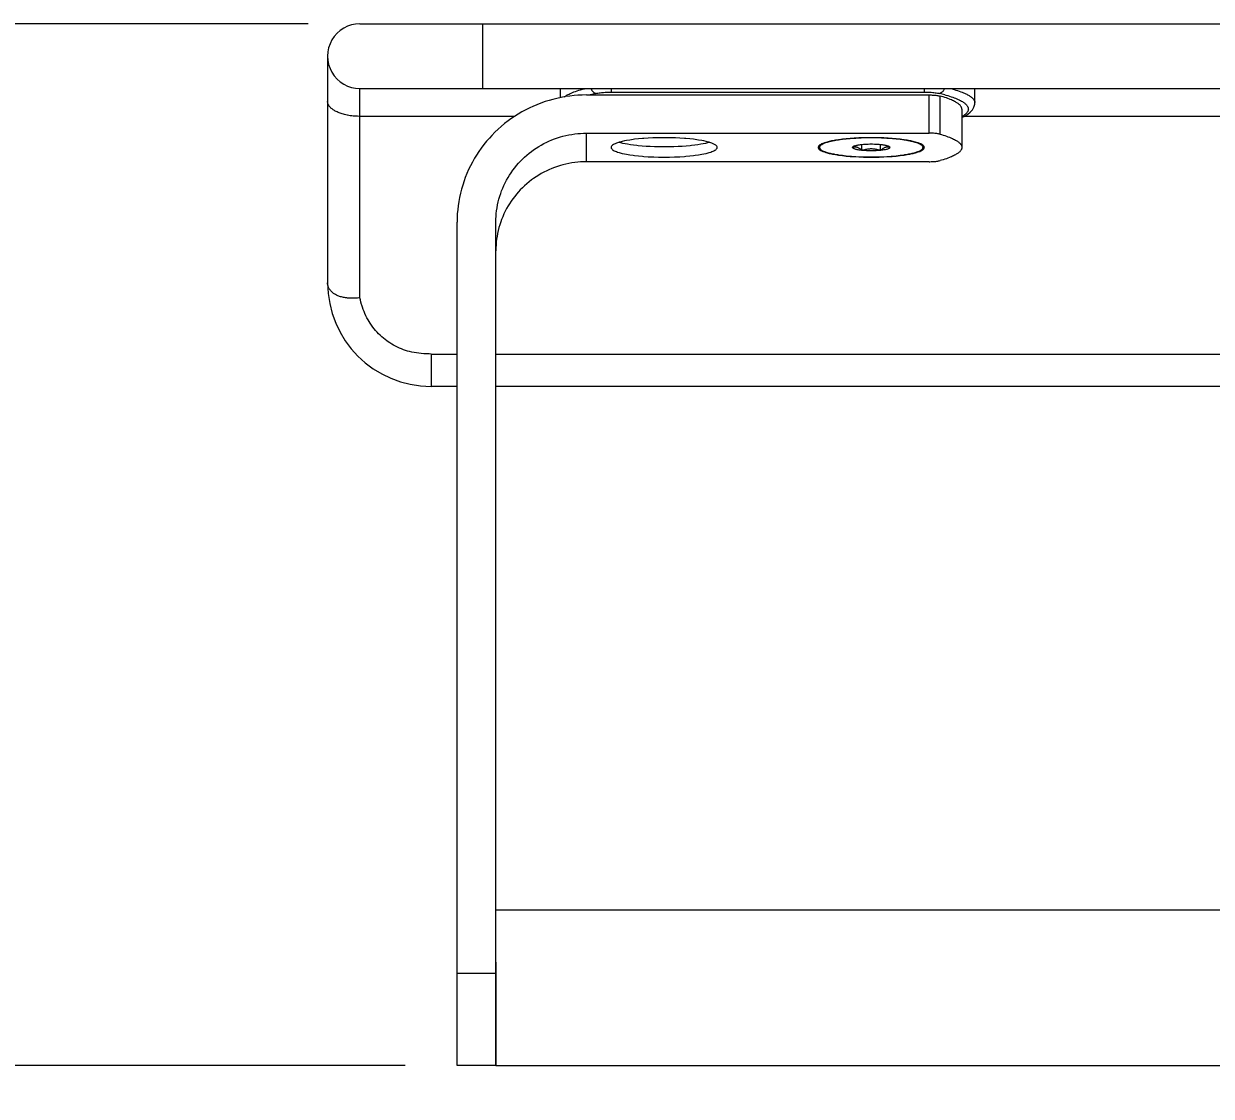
# Model space of a CAD drawing. Extents: x 16296680691 to 16296681342, y -37409619635 to -37409619158.
# Drawn here: x 16296680815.6 to 16296680907.4, y -37409619539.2 to -37409619456.4 of the extents above; entities that cross this region are included whole.
import ezdxf

# ---------------------------------------------------------------- set-up
doc = ezdxf.new("R2010")
doc.units = 0
doc.header["$LTSCALE"] = 10
doc.header["$MEASUREMENT"] = 0
doc.header["$PDMODE"] = 3
doc.header["$PDSIZE"] = -10
doc.layers.get('0').update_dxf_attribs({"linetype": 'CONTINUOUS'})
doc.layers.get('DEFPOINTS').update_dxf_attribs({"linetype": 'CONTINUOUS'})
doc.layers.add('02___PRT_ALL_AXES', color=7, linetype='CONTINUOUS')
doc.styles.add('Daelim Dimension', font='NanumGothic.ttf')
doc.dimstyles.new('DEFAULT', dxfattribs={"dimscale": 2, "dimtxt": 2, "dimasz": 2, "dimexe": 0, "dimexo": 2, "dimgap": 1, "dimtad": 1, "dimdec": 1, "dimzin": 9, "dimdsep": 46, "dimtxsty": 'Daelim Dimension', "dimcen": 0.5, "dimclrd": 252, "dimclre": 252, "dimclrt": 3, "dimadec": 1, "dimazin": 0, "dimtfac": 1, "dimtdec": 1, "dimtix": 1, "dimtmove": 0, "dimatfit": 3, "dimfxl": 0, "dimtolj": 1, "dimtzin": 1, "dimlwd": 9, "dimlwe": 9, "dimarcsym": 0})

# ---------------------------------------------------------------- blocks, each defined once
blk = doc.blocks.new('*D2')
at = {"color": 5, "lineweight": 9}
for p, q in [((16296680837.6206, -37409619456.351547), (16296680808.3442, -37409619456.351547)), ((16296680808.3442, -37409619460.351547), (16296680808.3442, -37409619532.77993)), ((16296680845.1206, -37409619536.77993), (16296680808.3442, -37409619536.77993))]:
    blk.add_line(p, q, dxfattribs=at)
at = {"color": 5}
for points in [[(16296680807.67753, -37409619460.351547), (16296680809.01087, -37409619460.351547), (16296680808.3442, -37409619456.351547)], [(16296680807.67753, -37409619532.77993), (16296680809.01087, -37409619532.77993), (16296680808.3442, -37409619536.77993)]]:
    blk.add_solid(points, dxfattribs=at)
at = {"layer": 'DEFPOINTS', "color": 0}
for p in [(16296680841.6206, -37409619456.351547), (16296680808.3442, -37409619536.77993), (16296680849.1206, -37409619536.77993)]:
    blk.add_point(p, dxfattribs=at)
at = {"color": 7, "insert": (16296680800.643181, -37409619496.565727), "char_height": 10, "attachment_point": 5, "rotation": 90, "style": 'Daelim Dimension'}
blk.add_mtext('\\A1;80.4', dxfattribs=at)
blk = doc.blocks.new('*D3')
at = {"color": 5, "lineweight": 9}
for p, q in [((16296680849.1206, -37409619540.779907), (16296680849.1206, -37409619564.841339)), ((16296680989.12056, -37409619540.779907), (16296680989.12056, -37409619564.841339)), ((16296680853.1206, -37409619564.841339), (16296680985.12056, -37409619564.841339))]:
    blk.add_line(p, q, dxfattribs=at)
at = {"color": 5}
for points in [[(16296680853.1206, -37409619564.174667), (16296680853.1206, -37409619565.508003), (16296680849.1206, -37409619564.841339)], [(16296680985.12056, -37409619564.174667), (16296680985.12056, -37409619565.508003), (16296680989.12056, -37409619564.841339)]]:
    blk.add_solid(points, dxfattribs=at)
at = {"layer": 'DEFPOINTS', "color": 0}
for p in [(16296680849.1206, -37409619536.779907), (16296680989.12056, -37409619536.779907), (16296680989.12056, -37409619564.841339)]:
    blk.add_point(p, dxfattribs=at)
at = {"color": 7, "insert": (16296680919.120581, -37409619557.433617), "char_height": 10, "attachment_point": 5, "style": 'Daelim Dimension'}
blk.add_mtext('\\A1;140', dxfattribs=at)

msp = doc.modelspace()

# ---------------------------------------------------------------- linework, layer by layer
at = {"color": 7, "lineweight": 5}
for points in [[(16296680859.121, -37409619461.851), (16296680858.784, -37409619461.856), (16296680858.446, -37409619461.873), (16296680858.172, -37409619461.895), (16296680857.836, -37409619461.932), (16296680857.501, -37409619461.98), (16296680857.17, -37409619462.039), (16296680856.84, -37409619462.11), (16296680856.513, -37409619462.191), (16296680856.246, -37409619462.265), (16296680855.925, -37409619462.366), (16296680855.607, -37409619462.477), (16296680855.294, -37409619462.599), (16296680854.985, -37409619462.731), (16296680854.733, -37409619462.848), (16296680854.432, -37409619462.998), (16296680854.137, -37409619463.158), (16296680853.848, -37409619463.328), (16296680853.565, -37409619463.507), (16296680853.288, -37409619463.696), (16296680853.062, -37409619463.86), (16296680852.798, -37409619464.065), (16296680852.54, -37409619464.279), (16296680852.291, -37409619464.5), (16296680852.05, -37409619464.73), (16296680851.816, -37409619464.967), (16296680851.625, -37409619465.174), (16296680851.406, -37409619465.425), (16296680851.197, -37409619465.684), (16296680850.997, -37409619465.949), (16296680850.806, -37409619466.219), (16296680850.624, -37409619466.496), (16296680850.477, -37409619466.738), (16296680850.313, -37409619467.026), (16296680850.159, -37409619467.319), (16296680850.015, -37409619467.617), (16296680849.882, -37409619467.919), (16296680849.759, -37409619468.225), (16296680849.661, -37409619468.493), (16296680849.558, -37409619468.806), (16296680849.465, -37409619469.123), (16296680849.383, -37409619469.442), (16296680849.313, -37409619469.763), (16296680849.253, -37409619470.086), (16296680849.204, -37409619470.412), (16296680849.171, -37409619470.695), (16296680849.143, -37409619471.024), (16296680849.126, -37409619471.353), (16296680849.121, -37409619471.681)], [(16296680859.121, -37409619461.851), (16296680885.604, -37409619461.851)], [(16296680885.604, -37409619464.8), (16296680885.604, -37409619461.851)], [(16296680885.604, -37409619461.851), (16296680885.657, -37409619461.851), (16296680885.741, -37409619461.852), (16296680885.825, -37409619461.855), (16296680885.908, -37409619461.859), (16296680885.992, -37409619461.865), (16296680886.075, -37409619461.872), (16296680886.101, -37409619461.875), (16296680886.183, -37409619461.884), (16296680886.255, -37409619461.894), (16296680886.32, -37409619461.905), (16296680886.379, -37409619461.918), (16296680886.435, -37409619461.932)], [(16296680886.435, -37409619464.881), (16296680886.435, -37409619461.932)], [(16296680888.121, -37409619462.952), (16296680888.119, -37409619462.924), (16296680888.116, -37409619462.895), (16296680888.109, -37409619462.866), (16296680888.101, -37409619462.836), (16296680888.093, -37409619462.817), (16296680888.081, -37409619462.788), (16296680888.065, -37409619462.758), (16296680888.046, -37409619462.728), (16296680888.025, -37409619462.698), (16296680888.012, -37409619462.682), (16296680887.985, -37409619462.65), (16296680887.954, -37409619462.618), (16296680887.92, -37409619462.586), (16296680887.882, -37409619462.553), (16296680887.833, -37409619462.515), (16296680887.785, -37409619462.48), (16296680887.732, -37409619462.445), (16296680887.69, -37409619462.419), (16296680887.625, -37409619462.381), (16296680887.556, -37409619462.343), (16296680887.482, -37409619462.306), (16296680887.403, -37409619462.269), (16296680887.318, -37409619462.231), (16296680887.226, -37409619462.193), (16296680887.16, -37409619462.167), (16296680887.048, -37409619462.125), (16296680886.93, -37409619462.083), (16296680886.807, -37409619462.042), (16296680886.676, -37409619462.002), (16296680886.538, -37409619461.961), (16296680886.435, -37409619461.932)], [(16296680888.121, -37409619462.952), (16296680888.121, -37409619465.901)], [(16296680852.121, -37409619471.681), (16296680852.125, -37409619471.451), (16296680852.136, -37409619471.221), (16296680852.156, -37409619470.991), (16296680852.179, -37409619470.793), (16296680852.213, -37409619470.565), (16296680852.255, -37409619470.338), (16296680852.305, -37409619470.114), (16296680852.362, -37409619469.89), (16296680852.427, -37409619469.669), (16296680852.499, -37409619469.449), (16296680852.567, -37409619469.262), (16296680852.653, -37409619469.047), (16296680852.747, -37409619468.836), (16296680852.847, -37409619468.628), (16296680852.955, -37409619468.423), (16296680853.07, -37409619468.221), (16296680853.173, -37409619468.052), (16296680853.3, -37409619467.858), (16296680853.434, -37409619467.668), (16296680853.574, -37409619467.483), (16296680853.721, -37409619467.302), (16296680853.874, -37409619467.126), (16296680854.007, -37409619466.981), (16296680854.171, -37409619466.815), (16296680854.34, -37409619466.655), (16296680854.514, -37409619466.499), (16296680854.694, -37409619466.35), (16296680854.88, -37409619466.206), (16296680855.038, -37409619466.091), (16296680855.232, -37409619465.959), (16296680855.43, -37409619465.834), (16296680855.632, -37409619465.715), (16296680855.839, -37409619465.603), (16296680856.049, -37409619465.497), (16296680856.225, -37409619465.416), (16296680856.442, -37409619465.323), (16296680856.661, -37409619465.238), (16296680856.883, -37409619465.161), (16296680857.108, -37409619465.09), (16296680857.295, -37409619465.038), (16296680857.524, -37409619464.981), (16296680857.755, -37409619464.932), (16296680857.987, -37409619464.89), (16296680858.221, -37409619464.857), (16296680858.457, -37409619464.831), (16296680858.649, -37409619464.815), (16296680858.885, -37409619464.804), (16296680859.121, -37409619464.8)], [(16296680859.121, -37409619467.002), (16296680859.121, -37409619464.8)], [(16296680859.121, -37409619464.8), (16296680885.604, -37409619464.8)], [(16296680886.435, -37409619464.881), (16296680886.379, -37409619464.867), (16296680886.32, -37409619464.854), (16296680886.255, -37409619464.843), (16296680886.183, -37409619464.833), (16296680886.101, -37409619464.824), (16296680886.075, -37409619464.821), (16296680886.022, -37409619464.817), (16296680885.938, -37409619464.81), (16296680885.855, -37409619464.806), (16296680885.771, -37409619464.802), (16296680885.688, -37409619464.8), (16296680885.604, -37409619464.8)], [(16296680886.435, -37409619464.881), (16296680886.538, -37409619464.91), (16296680886.676, -37409619464.951), (16296680886.807, -37409619464.991), (16296680886.93, -37409619465.032), (16296680887.048, -37409619465.074), (16296680887.16, -37409619465.116), (16296680887.226, -37409619465.142), (16296680887.318, -37409619465.18), (16296680887.403, -37409619465.218), (16296680887.482, -37409619465.255), (16296680887.556, -37409619465.292), (16296680887.625, -37409619465.33), (16296680887.69, -37409619465.368), (16296680887.732, -37409619465.394), (16296680887.785, -37409619465.429), (16296680887.833, -37409619465.464), (16296680887.878, -37409619465.499), (16296680887.92, -37409619465.535), (16296680887.954, -37409619465.567), (16296680887.985, -37409619465.599), (16296680888.012, -37409619465.631), (16296680888.025, -37409619465.647), (16296680888.046, -37409619465.677), (16296680888.065, -37409619465.707), (16296680888.081, -37409619465.737), (16296680888.093, -37409619465.766), (16296680888.101, -37409619465.785), (16296680888.109, -37409619465.815), (16296680888.116, -37409619465.844), (16296680888.119, -37409619465.873), (16296680888.121, -37409619465.901)], [(16296680868.615, -37409619465.508), (16296680868.469, -37409619465.548), (16296680868.312, -37409619465.587), (16296680868.139, -37409619465.624), (16296680867.961, -37409619465.657), (16296680867.732, -37409619465.694), (16296680867.489, -37409619465.728), (16296680867.228, -37409619465.76), (16296680867.123, -37409619465.771), (16296680866.824, -37409619465.799), (16296680866.516, -37409619465.822), (16296680866.2, -37409619465.841), (16296680865.872, -37409619465.854), (16296680865.532, -37409619465.863), (16296680865.179, -37409619465.866), (16296680865.121, -37409619465.867), (16296680865.062, -37409619465.866), (16296680864.709, -37409619465.863), (16296680864.369, -37409619465.854), (16296680864.042, -37409619465.841), (16296680863.725, -37409619465.822), (16296680863.417, -37409619465.799), (16296680863.119, -37409619465.771), (16296680863.013, -37409619465.76), (16296680862.752, -37409619465.728), (16296680862.509, -37409619465.694), (16296680862.281, -37409619465.657), (16296680862.103, -37409619465.624), (16296680861.929, -37409619465.587), (16296680861.772, -37409619465.548), (16296680861.626, -37409619465.508)], [(16296680877.121, -37409619465.901), (16296680877.121, -37409619465.739)], [(16296680879.677, -37409619465.901), (16296680879.682, -37409619465.879), (16296680879.697, -37409619465.857), (16296680879.711, -37409619465.843), (16296680879.734, -37409619465.827), (16296680879.755, -37409619465.815)], [(16296680879.677, -37409619465.901), (16296680879.693, -37409619465.887), (16296680879.708, -37409619465.874), (16296680879.73, -37409619465.856), (16296680879.751, -37409619465.839), (16296680879.773, -37409619465.822)], [(16296680880.399, -37409619466.13), (16296680880.357, -37409619466.094), (16296680880.31, -37409619466.056), (16296680880.262, -37409619466.021), (16296680880.22, -37409619465.993), (16296680880.192, -37409619465.975), (16296680880.152, -37409619465.953), (16296680880.113, -37409619465.934), (16296680880.075, -37409619465.919), (16296680880.038, -37409619465.906), (16296680880.021, -37409619465.9), (16296680879.984, -37409619465.891), (16296680879.947, -37409619465.884), (16296680879.909, -37409619465.879), (16296680879.871, -37409619465.877), (16296680879.856, -37409619465.877), (16296680879.817, -37409619465.878), (16296680879.776, -37409619465.882), (16296680879.735, -37409619465.888), (16296680879.691, -37409619465.897), (16296680879.677, -37409619465.901)], [(16296680880.399, -37409619466.13), (16296680880.32, -37409619466.121), (16296680880.242, -37409619466.111), (16296680880.177, -37409619466.101), (16296680880.1, -37409619466.088), (16296680880.044, -37409619466.077), (16296680879.975, -37409619466.062), (16296680879.922, -37409619466.048), (16296680879.871, -37409619466.033), (16296680879.824, -37409619466.017), (16296680879.787, -37409619466.002), (16296680879.774, -37409619465.996), (16296680879.748, -37409619465.983), (16296680879.726, -37409619465.969), (16296680879.705, -37409619465.952), (16296680879.69, -37409619465.935), (16296680879.68, -37409619465.918), (16296680879.677, -37409619465.901)], [(16296680879.755, -37409619465.815), (16296680879.77, -37409619465.807), (16296680879.789, -37409619465.798), (16296680879.804, -37409619465.792), (16296680879.818, -37409619465.787)], [(16296680879.825, -37409619465.784), (16296680879.784, -37409619465.813)], [(16296680879.825, -37409619465.784), (16296680879.869, -37409619465.769), (16296680879.919, -37409619465.754), (16296680879.933, -37409619465.75), (16296680879.952, -37409619465.745), (16296680880.009, -37409619465.732), (16296680880.066, -37409619465.72), (16296680880.107, -37409619465.712), (16296680880.165, -37409619465.702), (16296680880.223, -37409619465.693), (16296680880.282, -37409619465.685), (16296680880.341, -37409619465.678), (16296680880.399, -37409619465.671)], [(16296680880.399, -37409619465.671), (16296680880.514, -37409619465.66), (16296680880.634, -37409619465.651), (16296680880.747, -37409619465.645), (16296680880.881, -37409619465.639), (16296680881.018, -37409619465.636), (16296680881.121, -37409619465.636), (16296680881.224, -37409619465.636), (16296680881.36, -37409619465.639), (16296680881.494, -37409619465.645), (16296680881.607, -37409619465.651), (16296680881.728, -37409619465.66), (16296680881.842, -37409619465.671)], [(16296680880.399, -37409619466.13), (16296680880.399, -37409619465.671)], [(16296680881.842, -37409619466.13), (16296680881.816, -37409619466.123), (16296680881.728, -37409619466.1), (16296680881.644, -37409619466.08), (16296680881.563, -37409619466.063), (16296680881.485, -37409619466.05), (16296680881.418, -37409619466.04), (16296680881.342, -37409619466.031), (16296680881.267, -37409619466.025), (16296680881.193, -37409619466.021), (16296680881.121, -37409619466.02), (16296680881.048, -37409619466.021), (16296680880.974, -37409619466.025), (16296680880.899, -37409619466.031), (16296680880.823, -37409619466.04), (16296680880.756, -37409619466.05), (16296680880.678, -37409619466.063), (16296680880.597, -37409619466.08), (16296680880.513, -37409619466.1), (16296680880.426, -37409619466.123), (16296680880.399, -37409619466.13)], [(16296680881.842, -37409619466.13), (16296680881.728, -37409619466.141), (16296680881.607, -37409619466.15), (16296680881.494, -37409619466.156), (16296680881.36, -37409619466.162), (16296680881.224, -37409619466.165), (16296680881.121, -37409619466.165), (16296680881.018, -37409619466.165), (16296680880.881, -37409619466.162), (16296680880.747, -37409619466.156), (16296680880.634, -37409619466.15), (16296680880.514, -37409619466.141), (16296680880.399, -37409619466.13)], [(16296680881.842, -37409619466.13), (16296680881.842, -37409619465.671)], [(16296680881.842, -37409619465.671), (16296680881.902, -37409619465.678), (16296680881.96, -37409619465.685), (16296680882.018, -37409619465.693), (16296680882.059, -37409619465.699), (16296680882.117, -37409619465.709), (16296680882.175, -37409619465.72), (16296680882.194, -37409619465.724), (16296680882.252, -37409619465.736), (16296680882.308, -37409619465.75), (16296680882.323, -37409619465.754), (16296680882.372, -37409619465.769), (16296680882.416, -37409619465.784)], [(16296680882.564, -37409619465.901), (16296680882.55, -37409619465.897), (16296680882.507, -37409619465.888), (16296680882.465, -37409619465.882), (16296680882.424, -37409619465.878), (16296680882.385, -37409619465.877), (16296680882.371, -37409619465.877), (16296680882.332, -37409619465.879), (16296680882.295, -37409619465.884), (16296680882.257, -37409619465.891), (16296680882.22, -37409619465.9), (16296680882.203, -37409619465.906), (16296680882.166, -37409619465.919), (16296680882.128, -37409619465.934), (16296680882.089, -37409619465.953), (16296680882.05, -37409619465.975), (16296680882.021, -37409619465.993), (16296680881.979, -37409619466.021), (16296680881.935, -37409619466.053), (16296680881.884, -37409619466.094), (16296680881.842, -37409619466.13)], [(16296680882.564, -37409619465.901), (16296680882.561, -37409619465.918), (16296680882.552, -37409619465.935), (16296680882.536, -37409619465.952), (16296680882.521, -37409619465.964), (16296680882.493, -37409619465.983), (16296680882.468, -37409619465.996), (16296680882.454, -37409619466.002), (16296680882.417, -37409619466.017), (16296680882.375, -37409619466.031), (16296680882.319, -37409619466.048), (16296680882.266, -37409619466.062), (16296680882.197, -37409619466.077), (16296680882.141, -37409619466.088), (16296680882.077, -37409619466.099), (16296680881.999, -37409619466.111), (16296680881.92, -37409619466.121), (16296680881.842, -37409619466.13)], [(16296680882.457, -37409619465.813), (16296680882.416, -37409619465.784)], [(16296680882.416, -37409619465.784), (16296680882.436, -37409619465.791), (16296680882.452, -37409619465.798), (16296680882.466, -37409619465.805), (16296680882.48, -37409619465.811)], [(16296680882.457, -37409619465.813), (16296680882.473, -37409619465.825), (16296680882.49, -37409619465.839), (16296680882.512, -37409619465.856), (16296680882.533, -37409619465.874), (16296680882.554, -37409619465.891)], [(16296680882.486, -37409619465.815), (16296680882.5, -37409619465.823), (16296680882.52, -37409619465.836), (16296680882.536, -37409619465.849), (16296680882.553, -37409619465.868), (16296680882.563, -37409619465.89)], [(16296680885.121, -37409619465.901), (16296680885.121, -37409619465.739)], [(16296680888.121, -37409619465.901), (16296680888.119, -37409619465.929), (16296680888.116, -37409619465.957), (16296680888.109, -37409619465.987), (16296680888.101, -37409619466.016), (16296680888.093, -37409619466.036), (16296680888.081, -37409619466.065), (16296680888.065, -37409619466.094), (16296680888.046, -37409619466.124), (16296680888.025, -37409619466.154), (16296680888.012, -37409619466.17), (16296680887.985, -37409619466.202), (16296680887.954, -37409619466.234), (16296680887.92, -37409619466.266), (16296680887.882, -37409619466.299), (16296680887.833, -37409619466.337), (16296680887.785, -37409619466.372), (16296680887.732, -37409619466.407), (16296680887.69, -37409619466.433), (16296680887.625, -37409619466.471), (16296680887.556, -37409619466.509), (16296680887.482, -37409619466.546), (16296680887.403, -37409619466.584), (16296680887.318, -37409619466.621), (16296680887.226, -37409619466.66), (16296680887.16, -37409619466.685), (16296680887.048, -37409619466.727), (16296680886.93, -37409619466.769), (16296680886.807, -37409619466.81), (16296680886.676, -37409619466.851), (16296680886.538, -37409619466.891), (16296680886.435, -37409619466.92)], [(16296680859.121, -37409619467.002), (16296680858.885, -37409619467.006), (16296680858.649, -37409619467.017), (16296680858.457, -37409619467.033), (16296680858.221, -37409619467.059), (16296680857.987, -37409619467.092), (16296680857.755, -37409619467.134), (16296680857.524, -37409619467.183), (16296680857.295, -37409619467.24), (16296680857.108, -37409619467.292), (16296680856.883, -37409619467.363), (16296680856.661, -37409619467.44), (16296680856.442, -37409619467.525), (16296680856.225, -37409619467.618), (16296680856.049, -37409619467.699), (16296680855.839, -37409619467.805), (16296680855.632, -37409619467.917), (16296680855.43, -37409619468.036), (16296680855.232, -37409619468.161), (16296680855.038, -37409619468.293), (16296680854.88, -37409619468.408), (16296680854.694, -37409619468.552), (16296680854.514, -37409619468.701), (16296680854.34, -37409619468.856), (16296680854.171, -37409619469.017), (16296680854.007, -37409619469.183), (16296680853.874, -37409619469.328), (16296680853.721, -37409619469.504), (16296680853.574, -37409619469.685), (16296680853.434, -37409619469.87), (16296680853.3, -37409619470.06), (16296680853.173, -37409619470.254), (16296680853.07, -37409619470.423), (16296680852.955, -37409619470.624), (16296680852.847, -37409619470.83), (16296680852.747, -37409619471.038), (16296680852.653, -37409619471.249), (16296680852.567, -37409619471.464), (16296680852.499, -37409619471.651), (16296680852.427, -37409619471.87), (16296680852.362, -37409619472.092), (16296680852.305, -37409619472.316), (16296680852.255, -37409619472.54), (16296680852.213, -37409619472.767), (16296680852.179, -37409619472.995), (16296680852.156, -37409619473.193), (16296680852.136, -37409619473.423), (16296680852.125, -37409619473.653), (16296680852.121, -37409619473.883)], [(16296680885.604, -37409619467.002), (16296680859.121, -37409619467.002)], [(16296680885.604, -37409619467.002), (16296680885.657, -37409619467.001), (16296680885.741, -37409619467), (16296680885.825, -37409619466.997), (16296680885.908, -37409619466.993), (16296680885.992, -37409619466.987), (16296680886.075, -37409619466.98), (16296680886.101, -37409619466.977), (16296680886.183, -37409619466.968), (16296680886.255, -37409619466.958), (16296680886.32, -37409619466.947), (16296680886.379, -37409619466.934), (16296680886.435, -37409619466.92)], [(16296680849.121, -37409619536.78), (16296680849.121, -37409619471.681)], [(16296680852.121, -37409619536.78), (16296680852.121, -37409619471.681)], [(16296680852.121, -37409619529.679), (16296680849.121, -37409619529.679)], [(16296680852.121, -37409619536.78), (16296680849.121, -37409619536.78)]]:
    msp.add_lwpolyline(points, dxfattribs=at)
at = {"layer": '02___PRT_ALL_AXES', "color": 7, "lineweight": 5}
for points in [[(16296680841.621, -37409619456.352), (16296680841.289, -37409619456.374), (16296680840.968, -37409619456.438), (16296680840.661, -37409619456.543), (16296680840.371, -37409619456.686), (16296680840.101, -37409619456.866), (16296680839.857, -37409619457.08), (16296680839.64, -37409619457.326), (16296680839.456, -37409619457.602)], [(16296680841.621, -37409619456.352), (16296680996.621, -37409619456.352)], [(16296680851.121, -37409619461.352), (16296680851.121, -37409619456.352)], [(16296680839.456, -37409619457.602), (16296680839.309, -37409619457.899), (16296680839.204, -37409619458.21), (16296680839.142, -37409619458.529), (16296680839.121, -37409619458.852), (16296680839.142, -37409619459.175), (16296680839.204, -37409619459.493), (16296680839.309, -37409619459.804), (16296680839.456, -37409619460.102)], [(16296680839.121, -37409619458.852), (16296680839.121, -37409619476.352)], [(16296680839.456, -37409619460.102), (16296680839.64, -37409619460.377), (16296680839.857, -37409619460.623), (16296680840.101, -37409619460.837), (16296680840.371, -37409619461.017), (16296680840.661, -37409619461.16), (16296680840.968, -37409619461.265), (16296680841.289, -37409619461.33), (16296680841.621, -37409619461.352)], [(16296680841.621, -37409619477.508), (16296680841.621, -37409619461.352)], [(16296680841.621, -37409619461.352), (16296680996.621, -37409619461.352)], [(16296680857.121, -37409619462.051), (16296680857.121, -37409619461.352)], [(16296680857.408, -37409619462), (16296680857.461, -37409619461.962), (16296680857.517, -37409619461.924), (16296680857.576, -37409619461.887), (16296680857.639, -37409619461.851), (16296680857.706, -37409619461.814), (16296680857.779, -37409619461.778), (16296680857.858, -37409619461.741), (16296680857.944, -37409619461.703), (16296680858.041, -37409619461.663), (16296680858.155, -37409619461.619), (16296680858.273, -37409619461.576), (16296680858.395, -37409619461.533), (16296680858.524, -37409619461.491), (16296680858.659, -37409619461.45), (16296680858.802, -37409619461.408), (16296680858.956, -37409619461.366), (16296680859.012, -37409619461.351)], [(16296680859.48, -37409619461.352), (16296680859.492, -37409619461.39), (16296680859.506, -37409619461.427), (16296680859.521, -37409619461.462), (16296680859.539, -37409619461.496), (16296680859.558, -37409619461.528), (16296680859.579, -37409619461.558), (16296680859.601, -37409619461.585), (16296680859.625, -37409619461.611), (16296680859.661, -37409619461.644), (16296680859.687, -37409619461.665), (16296680859.715, -37409619461.683), (16296680859.742, -37409619461.698), (16296680859.77, -37409619461.711), (16296680859.798, -37409619461.721), (16296680859.826, -37409619461.729), (16296680859.853, -37409619461.734)], [(16296680859.853, -37409619461.734), (16296680859.525, -37409619461.816)], [(16296680859.853, -37409619461.734), (16296680859.93, -37409619461.717), (16296680860.011, -37409619461.702), (16296680860.098, -37409619461.688), (16296680860.191, -37409619461.675), (16296680860.293, -37409619461.664), (16296680860.374, -37409619461.656), (16296680860.439, -37409619461.651), (16296680860.557, -37409619461.642), (16296680860.675, -37409619461.636), (16296680860.794, -37409619461.631), (16296680860.912, -37409619461.629), (16296680861.03, -37409619461.628)], [(16296680861.03, -37409619461.352), (16296680861.03, -37409619461.628)], [(16296680861.03, -37409619461.628), (16296680885.211, -37409619461.628)], [(16296680885.211, -37409619461.352), (16296680885.211, -37409619461.628)], [(16296680885.211, -37409619461.628), (16296680885.275, -37409619461.628), (16296680885.394, -37409619461.63), (16296680885.512, -37409619461.633), (16296680885.63, -37409619461.639), (16296680885.749, -37409619461.646), (16296680885.867, -37409619461.656), (16296680885.948, -37409619461.664), (16296680886.05, -37409619461.675), (16296680886.144, -37409619461.688), (16296680886.23, -37409619461.702), (16296680886.311, -37409619461.717), (16296680886.388, -37409619461.734)], [(16296680886.761, -37409619461.352), (16296680886.749, -37409619461.39), (16296680886.736, -37409619461.427), (16296680886.72, -37409619461.462), (16296680886.702, -37409619461.496), (16296680886.683, -37409619461.528), (16296680886.663, -37409619461.558), (16296680886.64, -37409619461.585), (16296680886.617, -37409619461.611), (16296680886.581, -37409619461.644), (16296680886.554, -37409619461.665), (16296680886.526, -37409619461.683), (16296680886.499, -37409619461.698), (16296680886.471, -37409619461.711), (16296680886.443, -37409619461.721), (16296680886.415, -37409619461.729), (16296680886.388, -37409619461.734)], [(16296680886.484, -37409619461.757), (16296680886.388, -37409619461.734)], [(16296680887.225, -37409619461.35), (16296680887.368, -37409619461.389), (16296680887.517, -37409619461.431), (16296680887.657, -37409619461.473), (16296680887.791, -37409619461.515), (16296680887.919, -37409619461.558), (16296680888.042, -37409619461.602), (16296680888.147, -37409619461.642), (16296680888.245, -37409619461.681), (16296680888.334, -37409619461.719), (16296680888.417, -37409619461.757), (16296680888.495, -37409619461.795), (16296680888.568, -37409619461.833), (16296680888.637, -37409619461.872), (16296680888.686, -37409619461.901), (16296680888.745, -37409619461.938), (16296680888.799, -37409619461.975), (16296680888.848, -37409619462.012), (16296680888.869, -37409619462.028), (16296680888.907, -37409619462.061), (16296680888.941, -37409619462.092), (16296680888.972, -37409619462.123), (16296680888.999, -37409619462.154), (16296680889.014, -37409619462.172), (16296680889.037, -37409619462.204), (16296680889.057, -37409619462.236), (16296680889.075, -37409619462.268), (16296680889.089, -37409619462.299), (16296680889.101, -37409619462.329), (16296680889.109, -37409619462.358), (16296680889.116, -37409619462.387), (16296680889.119, -37409619462.415), (16296680889.121, -37409619462.443)], [(16296680889.121, -37409619462.443), (16296680889.121, -37409619461.352)], [(16296680841.621, -37409619463.501), (16296680841.551, -37409619463.501), (16296680841.436, -37409619463.498), (16296680841.322, -37409619463.493), (16296680841.209, -37409619463.486), (16296680841.098, -37409619463.476), (16296680840.987, -37409619463.464), (16296680840.878, -37409619463.449), (16296680840.77, -37409619463.432), (16296680840.664, -37409619463.413), (16296680840.633, -37409619463.407), (16296680840.532, -37409619463.386), (16296680840.436, -37409619463.363), (16296680840.343, -37409619463.339), (16296680840.254, -37409619463.314), (16296680840.168, -37409619463.286), (16296680840.085, -37409619463.258), (16296680840.005, -37409619463.228), (16296680839.928, -37409619463.196), (16296680839.853, -37409619463.163), (16296680839.779, -37409619463.127), (16296680839.714, -37409619463.093), (16296680839.653, -37409619463.058), (16296680839.596, -37409619463.023), (16296680839.542, -37409619462.987), (16296680839.516, -37409619462.969), (16296680839.468, -37409619462.933), (16296680839.424, -37409619462.897), (16296680839.383, -37409619462.861), (16296680839.346, -37409619462.824), (16296680839.311, -37409619462.787), (16296680839.28, -37409619462.751), (16296680839.252, -37409619462.715), (16296680839.227, -37409619462.679), (16296680839.205, -37409619462.642), (16296680839.185, -37409619462.606), (16296680839.169, -37409619462.57), (16296680839.152, -37409619462.526), (16296680839.14, -37409619462.489), (16296680839.132, -37409619462.452), (16296680839.125, -37409619462.416), (16296680839.122, -37409619462.38), (16296680839.121, -37409619462.345)], [(16296680859.525, -37409619461.816), (16296680859.398, -37409619461.851)], [(16296680886.805, -37409619461.84), (16296680886.484, -37409619461.757)], [(16296680886.805, -37409619461.84), (16296680886.877, -37409619461.86), (16296680887.024, -37409619461.902), (16296680887.162, -37409619461.944), (16296680887.294, -37409619461.987), (16296680887.419, -37409619462.03), (16296680887.526, -37409619462.069), (16296680887.632, -37409619462.109), (16296680887.73, -37409619462.149), (16296680887.823, -37409619462.19), (16296680887.911, -37409619462.231), (16296680887.95, -37409619462.249), (16296680888.026, -37409619462.288), (16296680888.095, -37409619462.326), (16296680888.16, -37409619462.364), (16296680888.221, -37409619462.402), (16296680888.278, -37409619462.441), (16296680888.299, -37409619462.456), (16296680888.345, -37409619462.491), (16296680888.386, -37409619462.524), (16296680888.423, -37409619462.557), (16296680888.456, -37409619462.59), (16296680888.486, -37409619462.623), (16296680888.513, -37409619462.657), (16296680888.542, -37409619462.696), (16296680888.561, -37409619462.728), (16296680888.578, -37409619462.759), (16296680888.592, -37409619462.789), (16296680888.602, -37409619462.819), (16296680888.61, -37409619462.848), (16296680888.616, -37409619462.876), (16296680888.619, -37409619462.905), (16296680888.62, -37409619462.935), (16296680888.618, -37409619462.965), (16296680888.614, -37409619462.997), (16296680888.607, -37409619463.028), (16296680888.598, -37409619463.06), (16296680888.587, -37409619463.091), (16296680888.57, -37409619463.126), (16296680888.553, -37409619463.156), (16296680888.534, -37409619463.186), (16296680888.511, -37409619463.217), (16296680888.484, -37409619463.248), (16296680888.454, -37409619463.28), (16296680888.419, -37409619463.314), (16296680888.378, -37409619463.351), (16296680888.334, -37409619463.387), (16296680888.286, -37409619463.422), (16296680888.234, -37409619463.458), (16296680888.177, -37409619463.495), (16296680888.122, -37409619463.528)], [(16296680888.121, -37409619463.6), (16296680888.358, -37409619463.477), (16296680888.584, -37409619463.332), (16296680888.774, -37409619463.175), (16296680888.93, -37409619462.999), (16296680889.05, -37409619462.788), (16296680889.114, -37409619462.552), (16296680889.121, -37409619462.449)], [(16296680853.575, -37409619463.501), (16296680841.621, -37409619463.501)], [(16296680949.929, -37409619463.501), (16296680888.311, -37409619463.501)], [(16296680869.221, -37409619465.901), (16296680869.217, -37409619465.872), (16296680869.208, -37409619465.843), (16296680869.191, -37409619465.812), (16296680869.167, -37409619465.78), (16296680869.142, -37409619465.754), (16296680869.103, -37409619465.721), (16296680869.055, -37409619465.689), (16296680868.971, -37409619465.642), (16296680868.908, -37409619465.613), (16296680868.813, -37409619465.573), (16296680868.736, -37409619465.546), (16296680868.605, -37409619465.504), (16296680868.53, -37409619465.483), (16296680868.363, -37409619465.44), (16296680868.179, -37409619465.399), (16296680868.02, -37409619465.369), (16296680867.782, -37409619465.328), (16296680867.526, -37409619465.291), (16296680867.398, -37409619465.275), (16296680867.103, -37409619465.242), (16296680866.789, -37409619465.213), (16296680866.69, -37409619465.206), (16296680866.345, -37409619465.183), (16296680865.988, -37409619465.165), (16296680865.92, -37409619465.163), (16296680865.546, -37409619465.152), (16296680865.166, -37409619465.148), (16296680865.121, -37409619465.148), (16296680865.075, -37409619465.148), (16296680864.695, -37409619465.152), (16296680864.321, -37409619465.163), (16296680864.254, -37409619465.165), (16296680863.896, -37409619465.183), (16296680863.552, -37409619465.206), (16296680863.452, -37409619465.213), (16296680863.138, -37409619465.242), (16296680862.843, -37409619465.275), (16296680862.716, -37409619465.291), (16296680862.459, -37409619465.328), (16296680862.221, -37409619465.369), (16296680862.062, -37409619465.399), (16296680861.878, -37409619465.44), (16296680861.712, -37409619465.483), (16296680861.637, -37409619465.504), (16296680861.505, -37409619465.546), (16296680861.428, -37409619465.573), (16296680861.333, -37409619465.613), (16296680861.27, -37409619465.642), (16296680861.197, -37409619465.682), (16296680861.138, -37409619465.721), (16296680861.099, -37409619465.754), (16296680861.075, -37409619465.78), (16296680861.05, -37409619465.812), (16296680861.033, -37409619465.843), (16296680861.024, -37409619465.872), (16296680861.021, -37409619465.901)], [(16296680885.121, -37409619465.901), (16296680885.117, -37409619465.872), (16296680885.105, -37409619465.836), (16296680885.082, -37409619465.799), (16296680885.049, -37409619465.762), (16296680885.003, -37409619465.724), (16296680884.953, -37409619465.691), (16296680884.881, -37409619465.651), (16296680884.816, -37409619465.62), (16296680884.72, -37409619465.581), (16296680884.648, -37409619465.555), (16296680884.521, -37409619465.514), (16296680884.446, -37409619465.493), (16296680884.286, -37409619465.452), (16296680884.213, -37409619465.435), (16296680884.019, -37409619465.395), (16296680883.949, -37409619465.382), (16296680883.723, -37409619465.343), (16296680883.658, -37409619465.333), (16296680883.401, -37409619465.298), (16296680883.343, -37409619465.29), (16296680883.055, -37409619465.258), (16296680882.75, -37409619465.23), (16296680882.651, -37409619465.222), (16296680882.315, -37409619465.2), (16296680881.966, -37409619465.183), (16296680881.901, -37409619465.181), (16296680881.535, -37409619465.171), (16296680881.165, -37409619465.167), (16296680881.121, -37409619465.167), (16296680881.076, -37409619465.167), (16296680880.706, -37409619465.171), (16296680880.34, -37409619465.181), (16296680880.275, -37409619465.183), (16296680879.926, -37409619465.2), (16296680879.59, -37409619465.222), (16296680879.492, -37409619465.23), (16296680879.186, -37409619465.258), (16296680878.898, -37409619465.29), (16296680878.84, -37409619465.298), (16296680878.583, -37409619465.333), (16296680878.519, -37409619465.343), (16296680878.292, -37409619465.382), (16296680878.222, -37409619465.395), (16296680878.029, -37409619465.435), (16296680877.955, -37409619465.452), (16296680877.795, -37409619465.493), (16296680877.72, -37409619465.514), (16296680877.593, -37409619465.555), (16296680877.521, -37409619465.581), (16296680877.425, -37409619465.62), (16296680877.36, -37409619465.651), (16296680877.293, -37409619465.688), (16296680877.238, -37409619465.724), (16296680877.197, -37409619465.757), (16296680877.164, -37409619465.793), (16296680877.14, -37409619465.829), (16296680877.125, -37409619465.865), (16296680877.121, -37409619465.901)], [(16296680885.081, -37409619465.706), (16296680885.021, -37409619465.669), (16296680884.952, -37409619465.632), (16296680884.87, -37409619465.596), (16296680884.855, -37409619465.59), (16296680884.743, -37409619465.548), (16296680884.619, -37409619465.508), (16296680884.53, -37409619465.483), (16296680884.365, -37409619465.441), (16296680884.184, -37409619465.401), (16296680884.113, -37409619465.386), (16296680883.894, -37409619465.347), (16296680883.654, -37409619465.309), (16296680883.616, -37409619465.304), (16296680883.341, -37409619465.268), (16296680883.052, -37409619465.237), (16296680882.745, -37409619465.21), (16296680882.438, -37409619465.188), (16296680882.082, -37409619465.169), (16296680881.719, -37409619465.156), (16296680881.35, -37409619465.149), (16296680881.121, -37409619465.148), (16296680880.891, -37409619465.149), (16296680880.522, -37409619465.156), (16296680880.159, -37409619465.169), (16296680879.803, -37409619465.188), (16296680879.497, -37409619465.21), (16296680879.189, -37409619465.237), (16296680878.9, -37409619465.268), (16296680878.625, -37409619465.304), (16296680878.587, -37409619465.309), (16296680878.347, -37409619465.347), (16296680878.128, -37409619465.386), (16296680878.057, -37409619465.401), (16296680877.876, -37409619465.441), (16296680877.712, -37409619465.483), (16296680877.623, -37409619465.508), (16296680877.498, -37409619465.548), (16296680877.386, -37409619465.59), (16296680877.371, -37409619465.596), (16296680877.289, -37409619465.632), (16296680877.22, -37409619465.669), (16296680877.16, -37409619465.706)], [(16296680861.021, -37409619465.901), (16296680861.024, -37409619465.929), (16296680861.033, -37409619465.958), (16296680861.05, -37409619465.989), (16296680861.075, -37409619466.021), (16296680861.099, -37409619466.047), (16296680861.138, -37409619466.08), (16296680861.186, -37409619466.112), (16296680861.27, -37409619466.159), (16296680861.333, -37409619466.189), (16296680861.428, -37409619466.228), (16296680861.505, -37409619466.255), (16296680861.637, -37409619466.297), (16296680861.712, -37409619466.319), (16296680861.878, -37409619466.361), (16296680862.062, -37409619466.402), (16296680862.221, -37409619466.433), (16296680862.459, -37409619466.473), (16296680862.716, -37409619466.51), (16296680862.843, -37409619466.526), (16296680863.138, -37409619466.559), (16296680863.452, -37409619466.588), (16296680863.552, -37409619466.596), (16296680863.896, -37409619466.619), (16296680864.254, -37409619466.636), (16296680864.321, -37409619466.638), (16296680864.695, -37409619466.649), (16296680865.075, -37409619466.653), (16296680865.121, -37409619466.653), (16296680865.166, -37409619466.653), (16296680865.546, -37409619466.649), (16296680865.92, -37409619466.638), (16296680865.988, -37409619466.636), (16296680866.345, -37409619466.619), (16296680866.69, -37409619466.596), (16296680866.789, -37409619466.588), (16296680867.103, -37409619466.559), (16296680867.398, -37409619466.526), (16296680867.526, -37409619466.51), (16296680867.782, -37409619466.473), (16296680868.02, -37409619466.433), (16296680868.179, -37409619466.402), (16296680868.363, -37409619466.361), (16296680868.53, -37409619466.319), (16296680868.605, -37409619466.297), (16296680868.736, -37409619466.255), (16296680868.813, -37409619466.228), (16296680868.908, -37409619466.189), (16296680868.971, -37409619466.159), (16296680869.044, -37409619466.119), (16296680869.103, -37409619466.08), (16296680869.142, -37409619466.047), (16296680869.167, -37409619466.021), (16296680869.191, -37409619465.989), (16296680869.208, -37409619465.958), (16296680869.217, -37409619465.929), (16296680869.221, -37409619465.901)], [(16296680877.084, -37409619465.769), (16296680877.065, -37409619465.79), (16296680877.047, -37409619465.816), (16296680877.033, -37409619465.843), (16296680877.028, -37409619465.857), (16296680877.024, -37409619465.871), (16296680877.021, -37409619465.886), (16296680877.021, -37409619465.901)], [(16296680877.021, -37409619465.901), (16296680877.022, -37409619465.918), (16296680877.025, -37409619465.937), (16296680877.037, -37409619465.969), (16296680877.048, -37409619465.988), (16296680877.061, -37409619466.007), (16296680877.082, -37409619466.032), (16296680877.101, -37409619466.049), (16296680877.12, -37409619466.066), (16296680877.14, -37409619466.081), (16296680877.16, -37409619466.095)], [(16296680877.117, -37409619465.739), (16296680877.103, -37409619465.75), (16296680877.087, -37409619465.766)], [(16296680877.121, -37409619465.901), (16296680877.124, -37409619465.929), (16296680877.136, -37409619465.965), (16296680877.159, -37409619466.002), (16296680877.193, -37409619466.039), (16296680877.238, -37409619466.077), (16296680877.288, -37409619466.111), (16296680877.36, -37409619466.151), (16296680877.425, -37409619466.181), (16296680877.521, -37409619466.221), (16296680877.593, -37409619466.247), (16296680877.72, -37409619466.287), (16296680877.795, -37409619466.308), (16296680877.955, -37409619466.349), (16296680878.029, -37409619466.366), (16296680878.222, -37409619466.406), (16296680878.292, -37409619466.42), (16296680878.519, -37409619466.458), (16296680878.583, -37409619466.468), (16296680878.84, -37409619466.504), (16296680878.898, -37409619466.511), (16296680879.186, -37409619466.543), (16296680879.492, -37409619466.571), (16296680879.59, -37409619466.579), (16296680879.926, -37409619466.601), (16296680880.275, -37409619466.618), (16296680880.34, -37409619466.62), (16296680880.706, -37409619466.631), (16296680881.076, -37409619466.635), (16296680881.121, -37409619466.635), (16296680881.165, -37409619466.635), (16296680881.535, -37409619466.631), (16296680881.901, -37409619466.62), (16296680881.966, -37409619466.618), (16296680882.315, -37409619466.601), (16296680882.651, -37409619466.579), (16296680882.75, -37409619466.571), (16296680883.055, -37409619466.543), (16296680883.343, -37409619466.511), (16296680883.401, -37409619466.504), (16296680883.658, -37409619466.468), (16296680883.723, -37409619466.458), (16296680883.949, -37409619466.42), (16296680884.019, -37409619466.406), (16296680884.213, -37409619466.366), (16296680884.286, -37409619466.349), (16296680884.446, -37409619466.308), (16296680884.521, -37409619466.287), (16296680884.648, -37409619466.247), (16296680884.72, -37409619466.221), (16296680884.816, -37409619466.181), (16296680884.881, -37409619466.151), (16296680884.948, -37409619466.114), (16296680885.003, -37409619466.077), (16296680885.044, -37409619466.044), (16296680885.077, -37409619466.008), (16296680885.101, -37409619465.973), (16296680885.116, -37409619465.937), (16296680885.121, -37409619465.901)], [(16296680877.16, -37409619465.706), (16296680877.147, -37409619465.715), (16296680877.13, -37409619465.728)], [(16296680877.16, -37409619466.095), (16296680877.22, -37409619466.133), (16296680877.289, -37409619466.169), (16296680877.371, -37409619466.205), (16296680877.386, -37409619466.211), (16296680877.498, -37409619466.253), (16296680877.623, -37409619466.293), (16296680877.712, -37409619466.319), (16296680877.876, -37409619466.36), (16296680878.057, -37409619466.401), (16296680878.128, -37409619466.415), (16296680878.347, -37409619466.455), (16296680878.587, -37409619466.492), (16296680878.625, -37409619466.497), (16296680878.9, -37409619466.533), (16296680879.189, -37409619466.564), (16296680879.497, -37409619466.592), (16296680879.803, -37409619466.613), (16296680880.159, -37409619466.632), (16296680880.522, -37409619466.645), (16296680880.891, -37409619466.652), (16296680881.121, -37409619466.653), (16296680881.35, -37409619466.652), (16296680881.719, -37409619466.645), (16296680882.082, -37409619466.632), (16296680882.438, -37409619466.613), (16296680882.745, -37409619466.592), (16296680883.052, -37409619466.564), (16296680883.341, -37409619466.533), (16296680883.616, -37409619466.497), (16296680883.654, -37409619466.492), (16296680883.894, -37409619466.455), (16296680884.113, -37409619466.415), (16296680884.184, -37409619466.401), (16296680884.365, -37409619466.36), (16296680884.53, -37409619466.319), (16296680884.619, -37409619466.293), (16296680884.743, -37409619466.253), (16296680884.855, -37409619466.211), (16296680884.87, -37409619466.205), (16296680884.952, -37409619466.169), (16296680885.021, -37409619466.133), (16296680885.081, -37409619466.095)], [(16296680885.081, -37409619466.095), (16296680885.104, -37409619466.079), (16296680885.123, -37409619466.064), (16296680885.142, -37409619466.047), (16296680885.157, -37409619466.033), (16296680885.174, -37409619466.013), (16296680885.189, -37409619465.993), (16296680885.201, -37409619465.973), (16296680885.21, -37409619465.954), (16296680885.216, -37409619465.936), (16296680885.219, -37409619465.918), (16296680885.221, -37409619465.901)], [(16296680885.124, -37409619465.739), (16296680885.107, -37409619465.725), (16296680885.09, -37409619465.712)], [(16296680885.158, -37409619465.769), (16296680885.141, -37409619465.754), (16296680885.128, -37409619465.742)], [(16296680885.221, -37409619465.901), (16296680885.219, -37409619465.882), (16296680885.217, -37409619465.868), (16296680885.208, -37409619465.843), (16296680885.202, -37409619465.829), (16296680885.186, -37409619465.804), (16296680885.168, -37409619465.78)], [(16296680839.121, -37409619476.352), (16296680839.162, -37409619477.169), (16296680839.283, -37409619477.964), (16296680839.48, -37409619478.73), (16296680839.749, -37409619479.465), (16296680840.086, -37409619480.165), (16296680840.487, -37409619480.824), (16296680840.947, -37409619481.44), (16296680841.464, -37409619482.008), (16296680842.032, -37409619482.525), (16296680842.648, -37409619482.985), (16296680843.307, -37409619483.386), (16296680844.007, -37409619483.723), (16296680844.742, -37409619483.992), (16296680845.508, -37409619484.189), (16296680846.303, -37409619484.31), (16296680847.121, -37409619484.352)], [(16296680841.621, -37409619477.508), (16296680841.527, -37409619477.521), (16296680841.429, -37409619477.533), (16296680841.332, -37409619477.542), (16296680841.235, -37409619477.548), (16296680841.139, -37409619477.552), (16296680841.043, -37409619477.553), (16296680840.948, -37409619477.552), (16296680840.854, -37409619477.549), (16296680840.76, -37409619477.543), (16296680840.667, -37409619477.535), (16296680840.596, -37409619477.527), (16296680840.51, -37409619477.515), (16296680840.426, -37409619477.501), (16296680840.346, -37409619477.485), (16296680840.269, -37409619477.468), (16296680840.194, -37409619477.448), (16296680840.121, -37409619477.427), (16296680840.051, -37409619477.404), (16296680839.983, -37409619477.379), (16296680839.917, -37409619477.352), (16296680839.853, -37409619477.324), (16296680839.802, -37409619477.299), (16296680839.743, -37409619477.268), (16296680839.687, -37409619477.236), (16296680839.634, -37409619477.203), (16296680839.584, -37409619477.169), (16296680839.536, -37409619477.134), (16296680839.492, -37409619477.098), (16296680839.45, -37409619477.061), (16296680839.411, -37409619477.024), (16296680839.375, -37409619476.986), (16296680839.341, -37409619476.947), (16296680839.309, -37409619476.907), (16296680839.273, -37409619476.855), (16296680839.247, -37409619476.814), (16296680839.224, -37409619476.771), (16296680839.203, -37409619476.728), (16296680839.184, -37409619476.685), (16296680839.168, -37409619476.641), (16296680839.154, -37409619476.597), (16296680839.143, -37409619476.552), (16296680839.134, -37409619476.505), (16296680839.127, -37409619476.458), (16296680839.123, -37409619476.411), (16296680839.121, -37409619476.352)], [(16296680847.121, -37409619481.852), (16296680846.973, -37409619481.85), (16296680846.759, -37409619481.844), (16296680846.553, -37409619481.833), (16296680846.355, -37409619481.817), (16296680846.163, -37409619481.796), (16296680845.978, -37409619481.77), (16296680845.799, -37409619481.74), (16296680845.625, -37409619481.706), (16296680845.458, -37409619481.667), (16296680845.295, -37409619481.623), (16296680845.138, -37409619481.576), (16296680844.982, -37409619481.523), (16296680844.827, -37409619481.464), (16296680844.673, -37409619481.4), (16296680844.521, -37409619481.33), (16296680844.371, -37409619481.256), (16296680844.222, -37409619481.175), (16296680844.076, -37409619481.09), (16296680843.933, -37409619481), (16296680843.792, -37409619480.905), (16296680843.705, -37409619480.843), (16296680843.57, -37409619480.741), (16296680843.438, -37409619480.634), (16296680843.311, -37409619480.523), (16296680843.186, -37409619480.408), (16296680843.065, -37409619480.288), (16296680842.947, -37409619480.164), (16296680842.833, -37409619480.036), (16296680842.723, -37409619479.903), (16296680842.617, -37409619479.767), (16296680842.515, -37409619479.627), (16296680842.418, -37409619479.483), (16296680842.325, -37409619479.337), (16296680842.246, -37409619479.202), (16296680842.162, -37409619479.05), (16296680842.083, -37409619478.894), (16296680842.009, -37409619478.735), (16296680841.939, -37409619478.574), (16296680841.875, -37409619478.41), (16296680841.815, -37409619478.244), (16296680841.761, -37409619478.076), (16296680841.744, -37409619478.02), (16296680841.698, -37409619477.85), (16296680841.656, -37409619477.679), (16296680841.621, -37409619477.508)], [(16296680847.121, -37409619481.852), (16296680847.121, -37409619484.352)], [(16296680847.121, -37409619481.852), (16296680849.121, -37409619481.852)], [(16296680852.121, -37409619481.852), (16296680991.121, -37409619481.852)], [(16296680849.121, -37409619484.352), (16296680847.121, -37409619484.352)], [(16296680991.121, -37409619484.352), (16296680852.121, -37409619484.352)], [(16296680852.121, -37409619524.78), (16296680986.121, -37409619524.78)], [(16296680852.121, -37409619528.818), (16296680852.121, -37409619536.78)], [(16296680852.121, -37409619536.78), (16296680986.121, -37409619536.78)]]:
    msp.add_lwpolyline(points, dxfattribs=at)

# ---------------------------------------------------------------- dimensions: what is measured, and where the dimension line sits
at = {"color": 7}
dim = msp.add_linear_dim(base=(16296680808.344, -37409619536.78), p1=(16296680841.621, -37409619456.352), p2=(16296680849.121, -37409619536.78), angle=90, dimstyle='DEFAULT', override={"dimtxt": 5, "dimclrd": 5, "dimclre": 5, "dimclrt": 7}, dxfattribs=at)
dim.commit()
dim.dimension.update_dxf_attribs({"geometry": '*D2', "text_midpoint": (16296680800.643, -37409619496.566)})
dim = msp.add_linear_dim(base=(16296680989.121, -37409619564.841), p1=(16296680849.121, -37409619536.78), p2=(16296680989.121, -37409619536.78), dimstyle='DEFAULT', override={"dimtxt": 5, "dimclrd": 5, "dimclre": 5, "dimclrt": 7}, dxfattribs=at)
dim.commit()
dim.dimension.update_dxf_attribs({"geometry": '*D3', "text_midpoint": (16296680919.121, -37409619557.434)})

doc.saveas('drawing.dxf')
